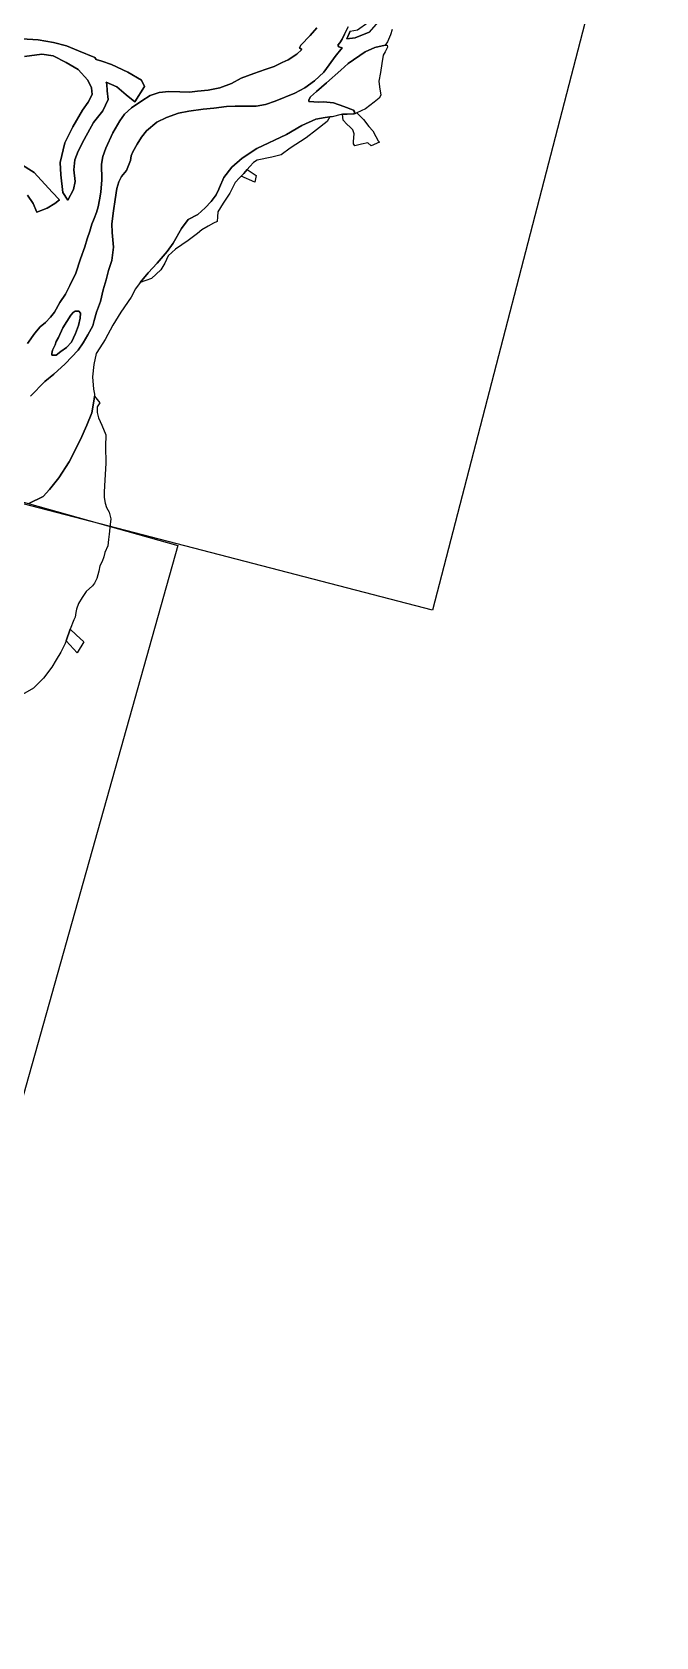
# Model space of a CAD drawing. Header units: inches. Extents: x 288635 to 1232953, y 676945 to 1655780.
# Drawn here: x 449300 to 475817, y 936147 to 1004372 of the extents above; entities that cross this region are included whole.
import ezdxf

# ---------------------------------------------------------------- set-up
doc = ezdxf.new("R2010")
doc.units = ezdxf.units.IN
doc.header["$MEASUREMENT"] = 0
doc.layers.add('Images', color=7, linetype='Continuous')
picture_1 = doc.add_image_def('image11.jpg', size_in_pixel=(2580, 3737))
picture_2 = doc.add_image_def('image12.jpg', size_in_pixel=(1536, 2752))

msp = doc.modelspace()

# ---------------------------------------------------------------- linework, layer by layer
at = {"color": 1}
for points in [[(463036.4026, 1004131.27), (462680.8019, 1004080.4699), (462820.5022, 1004410.6706), (463131.6528, 1004461.4707), (463576.1537, 1004778.9713), (463728.554, 1005001.2218), (464014.3046, 1005375.8725), (464128.6048, 1005845.7735), (464090.5047, 1006080.7239), (463931.7544, 1006328.3744), (463753.9541, 1006601.425), (463400.6333, 1006802.3432), (463493.6035, 1007185.6261), (463811.1042, 1007871.4275), (464020.6546, 1007687.2772), (464281.0051, 1007484.0767), (464408.0054, 1007217.3762), (464503.2556, 1006887.1756), (464509.6056, 1006391.8746), (464458.8055, 1005833.0734), (464331.8052, 1005369.5225), (464014.3046, 1004810.7214), (463633.3038, 1004372.5705), (463036.4026, 1004131.27)], [(464051.1347, 1001564.1716), (463847.0876, 1001395.1201), (463472.8602, 1001108.9462), (463106.2528, 1000934.5325), (462993.9489, 1000900.5554), (463004.1089, 1000981.8356), (462963.4689, 1001047.8757), (462557.0681, 1001205.3561), (462115.1072, 1001367.9164), (461693.4663, 1001403.4765), (461490.2659, 1001398.3964), (461058.4651, 1001423.7965), (461058.4651, 1001489.8366), (461129.5852, 1001616.8369), (461383.5857, 1001845.4373), (461810.3066, 1002211.1981), (462429.5169, 1002759.3515), (462739.9484, 1003034.1597), (463461.3099, 1003526.9207), (463862.6307, 1003719.9611), (464304.5915, 1003811.4013), (464394.0353, 1003812.0761), (464410.9687, 1003735.8759), (464305.1352, 1003536.9088), (464228.935, 1003384.5085), (464161.2015, 1003041.6079), (464106.1681, 1002660.6071), (464034.2013, 1002279.6063), (464072.3014, 1002046.7725), (464123.1015, 1001686.9385), (464051.1347, 1001564.1716)], [(464067.2214, 999698.3967), (463711.6206, 999533.2964), (463567.687, 999660.2967), (463296.7532, 999601.0299), (463021.5859, 999537.5297), (462962.3191, 999617.9632), (462962.3191, 999715.3301), (462987.7192, 1000049.7641), (462935.8608, 1000222.2728), (462815.2105, 1000330.223), (462675.5102, 1000463.5733), (462529.46, 1000622.3236), (462495.608, 1000877.6958), (462693.2077, 1000886.76), (462993.9489, 1000900.5554), (463106.2528, 1000934.5325), (463381.42, 1000659.3653), (463610.0204, 1000363.0314), (463779.3541, 1000168.2977), (463914.8211, 999935.4639), (464007.9546, 999753.4302), (464067.2214, 999698.3967)], [(454380.5733, 993901.9358), (453888.2424, 993722.2894), (454232.2014, 994140.3319), (454618.4938, 994547.7911), (455047.1197, 995039.9171), (455290.5369, 995405.0428), (455650.3709, 996029.4607), (455930.8298, 996405.1698), (456338.289, 996611.5452), (456650.4979, 996897.2958), (456909.7901, 997172.463), (457126.7489, 997458.2136), (457235.1409, 997695.0703), (457269.6241, 997770.4225), (457444.2495, 998188.465), (457793.5002, 998627.6742), (458223.8194, 999005.7117), (458858.8207, 999417.1925), (460108.5032, 1000021.7137), (460763.8245, 1000407.7945), (461358.1857, 1000677.035), (461764.5865, 1000743.0751), (461954.3747, 1000763.0528), (461839.0866, 1000578.1275), (461392.0457, 1000212.3668), (460950.0848, 999872.0061), (460264.2834, 999435.1252), (459883.2827, 999160.8047), (459487.0419, 999059.2044), (458872.3606, 998932.2042), (458714.8803, 998830.604), (458562.48, 998662.9637), (458441.6153, 998525.8288), (458298.3195, 998363.2431), (458187.8754, 998243.3324), (458120.5191, 998170.2027), (457932.5588, 997972.0823), (457698.8783, 997519.9614), (457424.5577, 997103.4005), (457195.9573, 996732.5598), (457175.6372, 996519.1994), (457165.4772, 996315.999), (457018.1569, 996244.8788), (456779.3965, 996122.9586), (456510.1559, 995970.5583), (456327.2755, 995802.9179), (455936.3264, 995510.6057), (455401.867, 995140.1883), (455079.0747, 994854.4377), (454941.4911, 994547.5204), (454777.4491, 994261.7699), (454380.5733, 993901.9358)], [(458819.3592, 998271.9722), (458772.7924, 997992.5716), (458187.8754, 998243.3324), (458298.3195, 998363.2431), (458441.6153, 998525.8288), (458819.3592, 998271.9722)], [(450139.0476, 990640.8506), (450316.8479, 990635.7706), (450514.9683, 990798.3309), (450758.8088, 990965.9713), (450977.2492, 991194.5717), (451149.9696, 991555.2524), (451271.8898, 991895.6131), (451348.09, 992205.4937), (451358.25, 992423.9342), (451292.2099, 992510.2943), (451134.7295, 992510.2943), (451048.3694, 992449.3342), (450946.7692, 992337.574), (450611.4885, 991804.1729), (450428.6081, 991392.6921), (450321.9279, 991214.8917), (450276.2078, 991077.7315), (450169.5276, 990849.131), (450139.0476, 990711.9707), (450139.0476, 990640.8506)], [(450514.9683, 990798.3309), (450316.8479, 990635.7706), (450139.0476, 990640.8506), (450139.0476, 990711.9707), (450169.5276, 990849.131), (450276.2078, 991077.7315), (450321.9279, 991214.8917), (450428.6081, 991392.6921), (450611.4885, 991804.1729), (450946.7692, 992337.574), (451048.3694, 992449.3342), (451134.7295, 992510.2943), (451292.2099, 992510.2943), (451358.25, 992423.9342), (451348.09, 992205.4937), (451271.8898, 991895.6131), (451149.9696, 991555.2524), (450977.2492, 991194.5717), (450758.8088, 990965.9713), (450514.9683, 990798.3309)], [(451505.3934, 978446.9574), (451220.9128, 977989.7565), (450741.8049, 978488.7541), (450924.7452, 978982.3478), (451170.1127, 978746.678), (451505.3934, 978446.9574)]]:
    msp.add_lwpolyline(points, close=True, dxfattribs=at)
at = {"color": 1, "ltscale": 3}
for points in [[(449111.4939, 991130.1731), (449422.6446, 991574.674), (449641.72, 991838.1995), (449876.6705, 992025.5249), (450086.2209, 992247.7754), (450248.1462, 992463.6758), (450479.9217, 992873.2516), (450718.0472, 993232.0273), (450907.5509, 993603.1231), (451156.198, 994127.3791), (451359.3984, 994727.4553), (451540.3738, 995238.6313), (451645.149, 995584.707), (451749.9242, 995911.7327), (451832.4744, 996213.3583), (451934.0746, 996454.6588), (452035.6748, 996695.9593), (452115.0499, 996946.7848), (452162.675, 997245.2354), (452219.8252, 997565.911), (452257.9252, 998092.9621), (452251.5752, 998753.3634), (452302.3753, 999077.214), (452435.7256, 999439.1647), (452727.8262, 1000086.866), (453029.4518, 1000598.0421), (453229.4772, 1000890.1426), (453531.1028, 1001150.4932), (453959.7286, 1001445.7688), (454315.3293, 1001677.5442), (454702.6801, 1001804.5445), (455115.4309, 1001848.9946), (455578.9819, 1001839.4695), (455994.9077, 1001820.4195), (456334.6334, 1001858.5196), (456782.3093, 1001906.1447), (457274.4353, 1002007.7449), (457772.9113, 1002188.7202), (458188.8371, 1002414.1457), (458725.4132, 1002607.8211), (459201.6641, 1002779.2714), (459585.8399, 1002915.7967), (459935.0906, 1003077.722), (460179.5661, 1003198.3723), (460557.3918, 1003430.1477), (460770.1173, 1003626.9981), (460665.342, 1003709.5483), (460725.6672, 1003817.4985), (461125.718, 1004227.0743), (461408.2935, 1004550.925)], [(462738.6212, 1004598.5501), (462579.8709, 1004277.8744), (462478.2707, 1004077.849), (462386.1955, 1003909.5737), (462290.9453, 1003817.4985), (462335.3954, 1003741.2983), (462475.0957, 1003703.1983), (462179.8201, 1003328.5475), (461928.9946, 1002985.6468), (461703.5691, 1002671.3212), (461306.6933, 1002299.8455), (460900.2925, 1002007.7449), (460474.8417, 1001779.1444), (459633.465, 1001439.4187), (459227.0642, 1001287.0184), (458823.8384, 1001223.5183), (458353.9374, 1001229.8683), (457925.3116, 1001223.5183), (457560.1858, 1001207.6433), (457029.9598, 1001134.6181), (456572.7589, 1001093.3431), (455959.9826, 1001013.9679), (455528.1818, 1000928.2427), (455007.4807, 1000734.5673), (454607.4299, 1000544.067), (454169.2791, 1000169.4162), (453956.5536, 999905.8907), (453762.8782, 999607.4401), (453585.0779, 999277.2394), (453508.8777, 999118.4891), (453480.3027, 998908.9387), (453318.3774, 998486.6628), (453099.3019, 998232.6623), (452985.0017, 998004.0619), (452902.4515, 997727.8363), (452826.2514, 997251.5854), (452759.5762, 996775.3344), (452692.9011, 996226.0583), (452702.4261, 995854.5826), (452756.4012, 995235.4563), (452692.9011, 994660.7802), (452550.0258, 994241.6794), (452451.6006, 993835.2785), (452324.6004, 993416.1777), (452200.7751, 992920.8767), (452038.8498, 992466.8508), (451934.0746, 992111.2501), (451886.4495, 991879.4746), (451670.5491, 991495.2989), (451464.1736, 991155.5732), (451260.9732, 990857.1226), (450698.9971, 990266.5714), (450225.9212, 989831.5955), (449848.0954, 989514.0949), (449230.8742, 988898.7787)]]:
    msp.add_lwpolyline(points, dxfattribs=at)
at = {"color": 1}
for points in [[(461408.2935, 1004550.925), (461125.718, 1004227.0743), (460725.6672, 1003817.4985), (460665.342, 1003709.5483), (460770.1173, 1003626.9981), (460557.3918, 1003430.1477), (460179.5661, 1003198.3723), (459935.0906, 1003077.722), (459585.8399, 1002915.7967), (459201.6641, 1002779.2714), (458725.4132, 1002607.8211), (458188.8371, 1002414.1457), (457772.9113, 1002188.7202), (457274.4353, 1002007.7449), (456782.3093, 1001906.1447), (456334.6334, 1001858.5196), (455994.9077, 1001820.4195), (455578.9819, 1001839.4695), (455115.4309, 1001848.9946), (454702.6801, 1001804.5445), (454315.3293, 1001677.5442), (453959.7286, 1001445.7688), (453531.1028, 1001150.4932), (453229.4772, 1000890.1426), (453029.4518, 1000598.0421), (452727.8262, 1000086.866), (452435.7256, 999439.1647), (452302.3753, 999077.214), (452251.5752, 998753.3634), (452257.9252, 998092.9621), (452219.8252, 997565.911), (452162.675, 997245.2354), (452115.0499, 996946.7848), (452035.6748, 996695.9593), (451934.0746, 996454.6588), (451832.4744, 996213.3583), (451749.9242, 995911.7327), (451645.149, 995584.707), (451540.3738, 995238.6313), (451359.3984, 994727.4553), (451156.198, 994127.3791), (450907.5509, 993603.1231), (450718.0472, 993232.0273), (450479.9217, 992873.2516), (450248.1462, 992463.6758), (450086.2209, 992247.7754), (449876.6705, 992025.5249), (449641.72, 991838.1995), (449422.6446, 991574.674), (449111.4939, 991130.1731)], [(464604.3121, 1004487.0426), (464533.192, 1004258.4422), (464406.1918, 1003963.8016), (464304.5915, 1003811.4013), (463862.6307, 1003719.9611), (463461.3099, 1003526.9207), (462739.9484, 1003034.1597), (462429.5169, 1002759.3515), (461810.3066, 1002211.1981), (461383.5857, 1001845.4373), (461129.5852, 1001616.8369), (461058.4651, 1001489.8366), (461058.4651, 1001423.7965), (461490.2659, 1001398.3964), (461693.4663, 1001403.4765), (462115.1072, 1001367.9164), (462557.0681, 1001205.3561), (462963.4689, 1001047.8757), (463004.1089, 1000981.8356), (462993.9489, 1000900.5554), (462693.2077, 1000886.76), (462495.608, 1000877.6958), (462440.2278, 1000875.1554), (462054.147, 1000773.5552), (461954.3747, 1000763.0528), (461764.5865, 1000743.0751), (461358.1857, 1000677.035), (460763.8245, 1000407.7945), (460108.5032, 1000021.7137), (458858.8207, 999417.1925), (458223.8194, 999005.7117), (457793.5002, 998627.6742), (457444.2495, 998188.465), (457269.6241, 997770.4225), (457235.1409, 997695.0703), (457126.7489, 997458.2136), (456909.7901, 997172.463), (456650.4979, 996897.2958), (456338.289, 996611.5452), (455930.8298, 996405.1698), (455650.3709, 996029.4607), (455290.5369, 995405.0428), (455047.1197, 995039.9171), (454618.4938, 994547.7911), (454232.2014, 994140.3319), (453888.2424, 993722.2894), (453697.742, 993452.4139), (453517.825, 993101.5757), (453077.5574, 992466.5744), (452730.4234, 991907.7733), (452408.6894, 991306.6388), (452180.089, 990942.5714), (452029.382, 990703.8109), (451917.6218, 990241.53), (451871.9017, 989718.2889), (451912.5418, 989189.9679), (451958.2619, 988976.6074), (451952.3319, 988893.5878), (451943.0218, 988763.247), (451841.4216, 988189.2059), (451633.1412, 987660.8848), (451363.9007, 987046.2036), (450881.2997, 986096.2417), (450443.678, 985421.9762), (450037.2772, 984922.4418), (449774.81, 984634.5746), (449165.2088, 984338.2407)], [(449230.8742, 988898.7787), (449848.0954, 989514.0949), (450225.9212, 989831.5955), (450698.9971, 990266.5714), (451260.9732, 990857.1226), (451464.1736, 991155.5732), (451670.5491, 991495.2989), (451886.4495, 991879.4746), (451934.0746, 992111.2501), (452038.8498, 992466.8508), (452200.7751, 992920.8767), (452324.6004, 993416.1777), (452451.6006, 993835.2785), (452550.0258, 994241.6794), (452692.9011, 994660.7802), (452756.4012, 995235.4563), (452702.4261, 995854.5826), (452692.9011, 996226.0583), (452759.5762, 996775.3344), (452826.2514, 997251.5854), (452902.4515, 997727.8363), (452985.0017, 998004.0619), (453099.3019, 998232.6623), (453318.3774, 998486.6628), (453480.3027, 998908.9387), (453508.8777, 999118.4891), (453585.0779, 999277.2394), (453762.8782, 999607.4401), (453956.5536, 999905.8907), (454169.2791, 1000169.4162), (454607.4299, 1000544.067), (455007.4807, 1000734.5673), (455528.1818, 1000928.2427), (455959.9826, 1001013.9679), (456572.7589, 1001093.3431), (457029.9598, 1001134.6181), (457560.1858, 1001207.6433), (457925.3116, 1001223.5183), (458353.9374, 1001229.8683), (458823.8384, 1001223.5183), (459227.0642, 1001287.0184), (459633.465, 1001439.4187), (460474.8417, 1001779.1444), (460900.2925, 1002007.7449), (461306.6933, 1002299.8455), (461703.5691, 1002671.3212), (461928.9946, 1002985.6468), (462179.8201, 1003328.5475), (462475.0957, 1003703.1983), (462335.3954, 1003741.2983), (462290.9453, 1003817.4985), (462386.1955, 1003909.5737), (462478.2707, 1004077.849), (462579.8709, 1004277.8744), (462738.6212, 1004598.5501)], [(462820.5022, 1004410.6706), (462680.8019, 1004080.4699), (463036.4026, 1004131.27), (463633.3038, 1004372.5705)], [(448865.6988, 1004088.5743), (449555.4442, 1004039.9262), (450210.7655, 1003928.166), (450759.4066, 1003785.9257), (451277.5676, 1003577.6453), (451277.5676, 1003577.6453), (451963.369, 1003293.1647), (452029.8837, 1003209.6346), (452264.7829, 1003140.4257), (452676.2638, 1002988.0254), (453372.2252, 1002673.0648), (453947.9596, 1002334.3974), (454074.9599, 1002063.4636), (453668.5591, 1001403.0622), (453302.6707, 1001707.7006), (452899.7842, 1002043.1435), (452444.0823, 1002236.6267), (452471.37, 1002155.2424), (452496.7701, 1001870.7618), (452537.4102, 1001505.0011), (452307.2495, 1001031.1409), (451907.4889, 1000529.6392), (451516.3281, 999803.1977), (451257.2476, 999315.5167), (451112.0742, 998934.9019), (451069.2872, 998523.0351), (451135.3274, 998015.0341), (451059.1272, 997679.7535), (450820.3667, 997232.7126), (450607.0063, 997552.7532), (450525.7261, 998309.6747), (450490.1661, 998827.8358), (450698.4465, 999671.1174), (451028.6471, 1000346.7588), (451440.128, 1001052.8802), (451689.0485, 1001393.2409), (451851.6088, 1001713.2815), (451821.1287, 1001997.7621), (451668.7284, 1002333.0428), (451262.3276, 1002785.1637), (450744.1666, 1003074.7243), (450190.4455, 1003369.3648), (449712.9245, 1003430.325), (448976.323, 1003333.8048)], [(448976.323, 1003333.8048), (449712.9245, 1003430.325), (450190.4455, 1003369.3648), (450744.1666, 1003074.7243), (451262.3276, 1002785.1637), (451668.7284, 1002333.0428), (451821.1287, 1001997.7621), (451851.6088, 1001713.2815), (451689.0485, 1001393.2409), (451440.128, 1001052.8802), (451028.6471, 1000346.7588), (450698.4465, 999671.1174), (450490.1661, 998827.8358), (450525.7261, 998309.6747), (450607.0063, 997552.7532), (450820.3667, 997232.7126), (451059.1272, 997679.7535), (451135.3274, 998015.0341), (451069.2872, 998523.0351), (451112.0742, 998934.9019), (451257.2476, 999315.5167), (451516.3281, 999803.1977), (451907.4889, 1000529.6392), (452307.2495, 1001031.1409), (452537.4102, 1001505.0011), (452496.7701, 1001870.7618), (452471.37, 1002155.2424), (452444.0823, 1002236.6267), (452899.7842, 1002043.1435), (453302.6707, 1001707.7006), (453668.5591, 1001403.0622), (454074.9599, 1002063.4636), (453947.9596, 1002334.3974), (453372.2252, 1002673.0648), (452676.2638, 1002988.0254), (452264.7829, 1003140.4257), (452029.8837, 1003209.6346), (451963.369, 1003293.1647), (451277.5676, 1003577.6453), (450759.4066, 1003785.9257), (450210.7655, 1003928.166), (449555.4442, 1004039.9262), (448865.6988, 1004088.5743)], [(448773.1226, 998792.2757), (449382.7238, 998406.1949), (450159.2432, 997567.6999), (450464.766, 997237.7926), (450261.5656, 997085.3923), (449946.605, 996892.3519), (449504.6441, 996719.6315), (449347.1638, 997080.3123), (449098.2433, 997446.073)], [(449098.2433, 997446.073), (449347.1638, 997080.3123), (449504.6441, 996719.6315), (449946.605, 996892.3519), (450261.5656, 997085.3923), (450464.766, 997237.7926), (450159.2432, 997567.6999), (449382.7238, 998406.1949), (448773.1226, 998792.2757)], [(449165.2088, 984338.2407), (449774.81, 984634.5746), (450037.2772, 984922.4418), (450443.678, 985421.9762), (450881.2997, 986096.2417), (451363.9007, 987046.2036), (451633.1412, 987660.8848), (451841.4216, 988189.2059), (451943.0218, 988763.247), (451952.3319, 988893.5878), (452186.2811, 988604.7337), (452063.5142, 988443.8667), (452063.5142, 988206.7996), (452118.5476, 987973.9658), (452262.4812, 987664.9318), (452436.0482, 987245.831), (452414.8815, 986754.7633), (452431.8149, 986043.5619), (452397.9482, 985319.6605), (452368.3148, 984828.5928), (452359.8481, 984591.5257), (452410.6482, 984345.9918), (452469.915, 984168.1915), (452579.9819, 983956.5244), (452647.7153, 983677.1238), (452622.3153, 983431.59), (452575.7485, 983020.9559), (452554.5818, 982800.8221), (452524.9484, 982534.1215), (452397.9482, 982250.4876), (452351.3814, 982059.9873), (452279.4146, 981861.0202), (452177.8144, 981683.2198), (452135.481, 981454.6194), (452050.8141, 981145.5854), (451949.2139, 980938.1517), (451864.5471, 980832.3181), (451597.8466, 980591.0177), (451428.5129, 980328.5505), (451428.5129, 980328.5505), (451276.1126, 980083.0166), (451182.9791, 979833.2495), (451161.8124, 979697.7825), (451127.9456, 979498.8155), (451072.9122, 979384.5152), (450924.7452, 978982.3478), (450741.8049, 978488.7541), (450700.3781, 978376.9799), (450522.5778, 978008.6792), (450323.6107, 977686.9452), (450145.8103, 977373.6779), (449781.7429, 976903.777), (449354.1754, 976480.4428), (448892.7412, 976205.2756)]]:
    msp.add_lwpolyline(points, dxfattribs=at)

# ---------------------------------------------------------------- pictures from other files: only their frames are drawn
at = {"layer": 'Images'}
image = msp.add_image(picture_1, insert=(424328.3719, 990691.8328), size_in_units=(43379.0283, 62832.3367), rotation=-14.53947719, dxfattribs=at)
image.dxf.flags = 7
image = msp.add_image(picture_2, insert=(408333.6643, 935188.4303), size_in_units=(32572.1115, 58358.3664), rotation=-15.719588022, dxfattribs=at)
image.dxf.flags = 7

doc.saveas('drawing.dxf')
